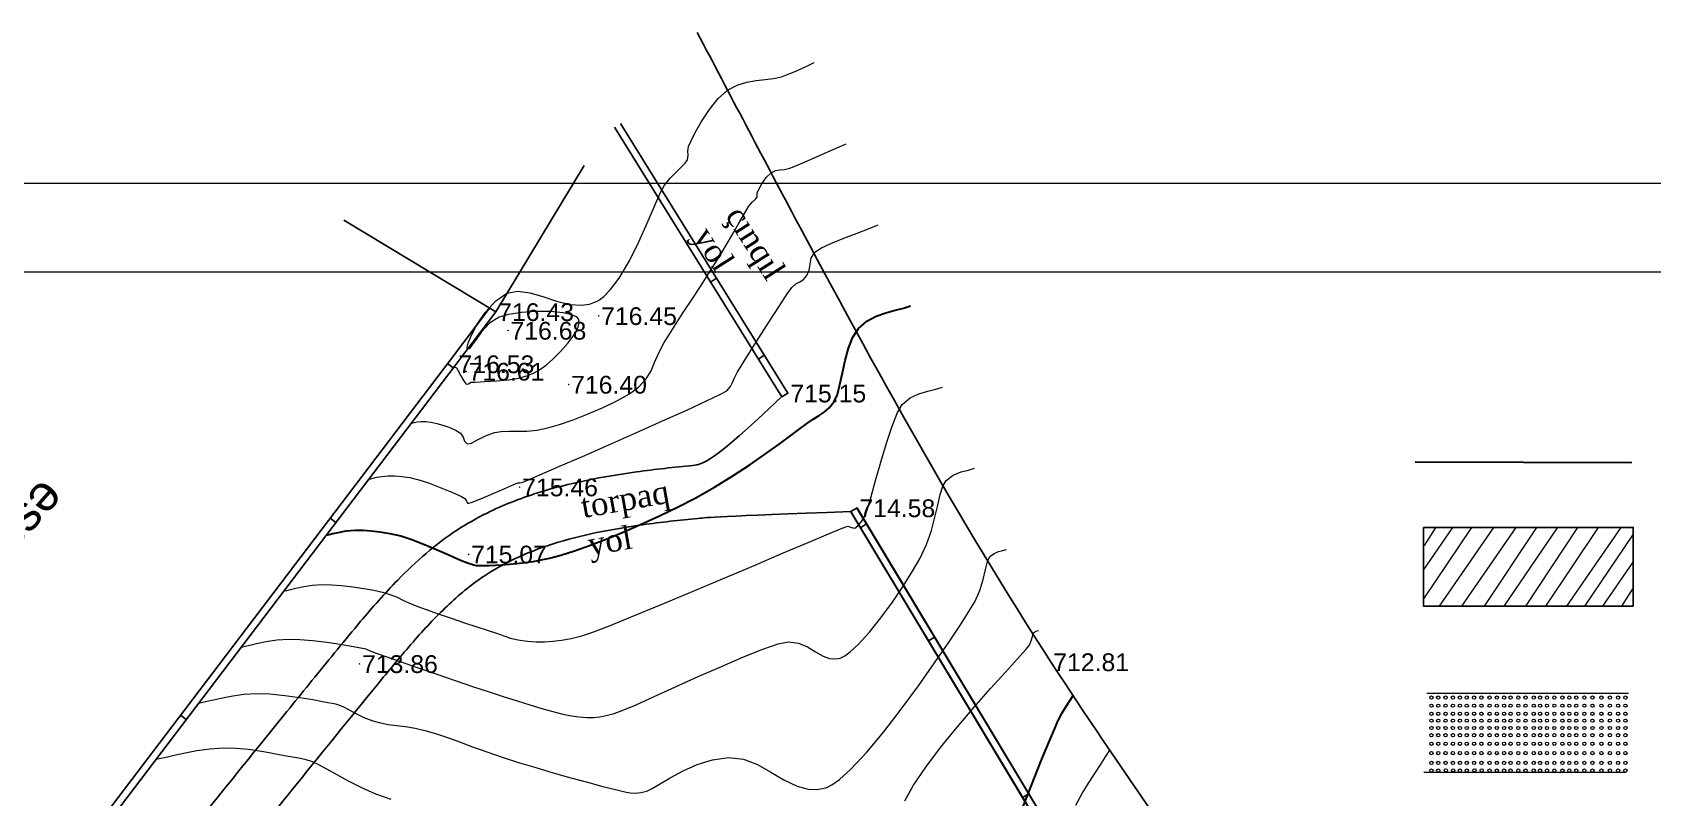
# Model space of a CAD drawing. Header units: feet. Extents: x 3381 to 682977, y 675186 to 4375217.
# Drawn here: x 682108.1 to 682199.4, y 4375104.2 to 4375147.3 of the extents above; entities that cross this region are included whole.
import ezdxf

# ---------------------------------------------------------------- set-up
doc = ezdxf.new("R2010")
doc.units = ezdxf.units.FT
doc.header["$MEASUREMENT"] = 0
doc.header["$PDMODE"] = 34
doc.header["$PDSIZE"] = 0.01
doc.linetypes.add('ACAD_ISO03W100', pattern=[30, 12, -18])
doc.linetypes.add('DUZ', pattern=[0])
doc.layers.get('0').update_dxf_attribs({"linetype": 'CONTINUOUS'})
for name, color, linetype in [('0_Point_Height', 2, 'CONTINUOUS'), ('0_Point_Point', 7, 'CONTINUOUS'), ('Layer8', 7, 'CONTINUOUS'), ('Yazilar', 7, 'CONTINUOUS')]:
    doc.layers.add(name, color=color, linetype=linetype)
for name, color, linetype, lineweight in [('ANA HORIZONTAL', 24, 'CONTINUOUS', 30), ('HORIZANTAL', 24, 'CONTINUOUS', 13), ('kontur', 5, 'CONTINUOUS', 0), ('rabit xt', 7, 'CONTINUOUS', 13)]:
    doc.layers.add(name, color=color, linetype=linetype, lineweight=lineweight)
doc.styles.get("Standard").update_dxf_attribs({"font": 'arial.ttf', "height": 2})
doc.linetypes.add('ограждение2', pattern='A,6.35,-2.54,[132,ltypeshp.shx,S=2.54,R=0,X=-2.54,Y=0],-2.54,25.4', length=36.83)

msp = doc.modelspace()

# ---------------------------------------------------------------- linework, layer by layer
at = {"linetype": 'Continuous'}
for p, q in [((682140.878, 4375141.983, 0.483), (682150.315, 4375126.784, -1.347)), ((682141.218, 4375142.194, 0.483), (682150.655, 4375126.995, -1.347)), ((682139.171, 4375139.836, 0.476), (682134.193, 4375131.58, -0.069)), ((682125.629, 4375136.743, -0.069), (682134.193, 4375131.58, -0.069)), ((682146.627, 4375133.482, -716.5), (682146.293, 4375133.261, -716.5)), ((682133.848, 4375131.787, -0.068), (682131.64, 4375128.884, 0.028)), ((682134.193, 4375131.58, -0.069), (682131.959, 4375128.642, 0.028)), ((682149.322, 4375129.14, -716.5), (682148.989, 4375128.919, -716.5)), ((682131.64, 4375128.883, 0.028), (682095.432, 4375081.183, -7.531)), ((682131.959, 4375128.642, 0.028), (682095.813, 4375081.024, -7.518)), ((682131.483, 4375128.676, -710.111), (682131.798, 4375128.43, -710.111)), ((682150.655, 4375126.995, -1.347), (682150.315, 4375126.784, -1.347)), ((682124.863, 4375119.955, -1426.559), (682125.178, 4375119.708, -1426.559)), ((682154.545, 4375120.528, -19.015), (682154.202, 4375120.322, -19.015)), ((682155.079, 4375119.639, -716.5), (682154.745, 4375119.418, -716.5)), ((682158.912, 4375113.258, -716.5), (682158.579, 4375113.037, -716.5)), ((682116.438, 4375108.857, -1426.559), (682116.754, 4375108.611, -1426.559)), ((682164.216, 4375104.431, -716.5), (682163.882, 4375104.209, -716.5))]:
    msp.add_line(p, q, dxfattribs=at)
at = {"color": 3, "linetype": 'ограждение2', "lineweight": 30}
msp.add_line((682185.992, 4375123.13), (682198.199, 4375123.099), dxfattribs=at)
at = {"color": 7, "linetype": 'DUZ', "lineweight": 18}
for p, q in [((682189.161, 4375119.429), (682186.453, 4375115.413)), ((682186.455, 4375117.018), (682188.121, 4375119.431)), ((682187.159, 4375119.44), (682186.502, 4375118.413)), ((682190.4, 4375119.429), (682187.337, 4375115.002)), ((682191.667, 4375119.429), (682188.595, 4375114.998)), ((682192.825, 4375119.429), (682189.881, 4375115.001)), ((682193.984, 4375119.403), (682190.993, 4375115.001)), ((682195.142, 4375119.437), (682192.197, 4375115.001)), ((682196.301, 4375119.432), (682193.337, 4375114.988)), ((682197.567, 4375119.43), (682194.515, 4375115.001)), ((682198.268, 4375119.053), (682195.536, 4375115.001)), ((682196.565, 4375115.001), (682198.278, 4375117.468)), ((682198.275, 4375116.026), (682197.618, 4375115)), ((682186.648, 4375110.099), (682198.01, 4375110.099)), ((682186.472, 4375105.641), (682197.834, 4375105.641))]:
    msp.add_line(p, q, dxfattribs=at)
at = {"linetype": 'Continuous', "elevation": -19.015}
for points in [[(682219.73, 4375016.546), (682208.385, 4375030.249), (682199.5, 4375044.657), (682187.689, 4375064.686), (682177.669, 4375081.625), (682166.543, 4375099.76), (682154.197, 4375120.309)], [(682217.027, 4375019.829), (682208.39, 4375030.262), (682199.505, 4375044.67), (682187.694, 4375064.699), (682177.674, 4375081.638), (682166.548, 4375099.773), (682154.202, 4375120.322)], [(682220.038, 4375016.801), (682208.711, 4375030.483), (682199.843, 4375044.864), (682188.034, 4375064.89), (682178.012, 4375081.832), (682166.885, 4375099.968), (682154.54, 4375120.515)], [(682217.307, 4375020.119), (682208.716, 4375030.496), (682199.848, 4375044.877), (682188.039, 4375064.903), (682178.017, 4375081.845), (682166.89, 4375099.981), (682154.545, 4375120.528)]]:
    msp.add_lwpolyline(points, dxfattribs=at)
at = {"color": 7, "linetype": 'DUZ', "lineweight": 18}
for centre in [(682186.903, 4375109.846), (682187.292, 4375109.846), (682187.703, 4375109.846), (682188.115, 4375109.846), (682188.509, 4375109.846), (682188.898, 4375109.846), (682189.31, 4375109.846), (682189.721, 4375109.846), (682190.179, 4375109.846), (682190.591, 4375109.846), (682191.002, 4375109.846), (682191.365, 4375109.846), (682191.8, 4375109.846), (682192.212, 4375109.846), (682192.669, 4375109.846), (682193.027, 4375109.846), (682193.416, 4375109.846), (682193.828, 4375109.846), (682194.285, 4375109.846), (682194.674, 4375109.846), (682195.063, 4375109.846), (682195.52, 4375109.846), (682195.978, 4375109.846), (682196.481, 4375109.846), (682196.961, 4375109.846), (682197.419, 4375109.846), (682197.834, 4375109.846), (682186.903, 4375109.389), (682186.903, 4375108.932), (682187.292, 4375109.389), (682187.292, 4375108.932), (682187.703, 4375109.389), (682187.703, 4375108.932), (682188.115, 4375109.389), (682188.115, 4375108.932), (682188.509, 4375109.389), (682188.509, 4375108.932), (682188.898, 4375109.389), (682188.898, 4375108.932), (682189.31, 4375109.389), (682189.31, 4375108.932), (682189.721, 4375109.389), (682189.721, 4375108.932), (682190.179, 4375109.389), (682190.179, 4375108.932), (682190.591, 4375109.389), (682190.591, 4375108.932), (682191.002, 4375109.389), (682191.002, 4375108.932), (682191.365, 4375109.389), (682191.365, 4375108.932), (682191.8, 4375109.389), (682191.8, 4375108.932), (682192.212, 4375109.389), (682192.212, 4375108.932), (682192.669, 4375109.389), (682192.669, 4375108.932), (682193.027, 4375109.389), (682193.027, 4375108.932), (682193.416, 4375109.389), (682193.416, 4375108.932), (682193.828, 4375109.389), (682193.828, 4375108.932), (682194.285, 4375109.389), (682194.285, 4375108.932), (682194.674, 4375109.389), (682194.674, 4375108.932), (682195.063, 4375109.389), (682195.063, 4375108.932), (682195.52, 4375109.389), (682195.52, 4375108.932), (682195.978, 4375109.389), (682195.978, 4375108.932), (682196.481, 4375109.389), (682196.481, 4375108.932), (682196.961, 4375109.389), (682196.961, 4375108.932), (682197.419, 4375109.389), (682197.419, 4375108.932), (682197.834, 4375109.389), (682197.834, 4375108.932), (682186.903, 4375108.543), (682186.903, 4375108.132), (682187.292, 4375108.543), (682187.292, 4375108.132), (682187.703, 4375108.543), (682187.703, 4375108.132), (682188.115, 4375108.543), (682188.115, 4375108.132), (682188.509, 4375108.543), (682188.509, 4375108.132), (682188.898, 4375108.543), (682188.898, 4375108.132), (682189.31, 4375108.543), (682189.31, 4375108.132), (682189.721, 4375108.543), (682189.721, 4375108.132), (682190.179, 4375108.543), (682190.179, 4375108.132), (682190.591, 4375108.543), (682190.591, 4375108.132), (682191.002, 4375108.543), (682191.002, 4375108.132), (682191.365, 4375108.543), (682191.365, 4375108.132), (682191.8, 4375108.543), (682191.8, 4375108.132), (682192.212, 4375108.543), (682192.212, 4375108.132), (682192.669, 4375108.543), (682192.669, 4375108.132), (682193.027, 4375108.543), (682193.027, 4375108.132), (682193.416, 4375108.543), (682193.416, 4375108.132), (682193.828, 4375108.543), (682193.828, 4375108.132), (682194.285, 4375108.543), (682194.285, 4375108.132), (682194.674, 4375108.543), (682194.674, 4375108.132), (682195.063, 4375108.543), (682195.063, 4375108.132), (682195.52, 4375108.543), (682195.52, 4375108.132), (682195.978, 4375108.543), (682195.978, 4375108.132), (682196.481, 4375108.543), (682196.481, 4375108.132), (682196.961, 4375108.543), (682196.961, 4375108.132), (682197.419, 4375108.543), (682197.419, 4375108.132), (682197.834, 4375108.543), (682197.834, 4375108.132), (682186.903, 4375107.721), (682186.903, 4375107.241), (682187.292, 4375107.721), (682187.292, 4375107.241), (682187.703, 4375107.721), (682187.703, 4375107.241), (682188.115, 4375107.721), (682188.115, 4375107.241), (682188.509, 4375107.721), (682188.509, 4375107.241), (682188.898, 4375107.721), (682188.898, 4375107.241), (682189.31, 4375107.721), (682189.31, 4375107.241), (682189.721, 4375107.721), (682189.721, 4375107.241), (682190.179, 4375107.721), (682190.179, 4375107.241), (682190.591, 4375107.721), (682190.591, 4375107.241), (682191.002, 4375107.721), (682191.002, 4375107.241), (682191.365, 4375107.721), (682191.365, 4375107.241), (682191.8, 4375107.721), (682191.8, 4375107.241), (682192.212, 4375107.721), (682192.212, 4375107.241), (682192.669, 4375107.721), (682192.669, 4375107.241), (682193.027, 4375107.721), (682193.027, 4375107.241), (682193.416, 4375107.721), (682193.416, 4375107.241), (682193.828, 4375107.721), (682193.828, 4375107.241), (682194.285, 4375107.721), (682194.285, 4375107.241), (682194.674, 4375107.721), (682194.674, 4375107.241), (682195.063, 4375107.721), (682195.063, 4375107.241), (682195.52, 4375107.721), (682195.52, 4375107.241), (682195.978, 4375107.721), (682195.978, 4375107.241), (682196.481, 4375107.721), (682196.481, 4375107.241), (682196.961, 4375107.721), (682196.961, 4375107.241), (682197.419, 4375107.721), (682197.419, 4375107.241), (682197.834, 4375107.721), (682197.834, 4375107.241), (682186.903, 4375106.715), (682186.903, 4375106.167), (682187.292, 4375106.715), (682187.292, 4375106.167), (682187.703, 4375106.715), (682187.703, 4375106.167), (682188.115, 4375106.715), (682188.115, 4375106.167), (682188.509, 4375106.715), (682188.509, 4375106.167), (682188.898, 4375106.715), (682188.898, 4375106.167), (682189.31, 4375106.715), (682189.31, 4375106.167), (682189.721, 4375106.715), (682189.721, 4375106.167), (682190.179, 4375106.715), (682190.179, 4375106.167), (682190.591, 4375106.715), (682190.591, 4375106.167), (682191.002, 4375106.715), (682191.002, 4375106.167), (682191.365, 4375106.715), (682191.365, 4375106.167), (682191.8, 4375106.715), (682191.8, 4375106.167), (682192.212, 4375106.715), (682192.212, 4375106.167), (682192.669, 4375106.715), (682192.669, 4375106.167), (682193.027, 4375106.715), (682193.027, 4375106.167), (682193.416, 4375106.715), (682193.416, 4375106.167), (682193.828, 4375106.715), (682193.828, 4375106.167), (682194.285, 4375106.715), (682194.285, 4375106.167), (682194.674, 4375106.715), (682194.674, 4375106.167), (682195.063, 4375106.715), (682195.063, 4375106.167), (682195.52, 4375106.715), (682195.52, 4375106.167), (682195.978, 4375106.715), (682195.978, 4375106.167), (682196.481, 4375106.715), (682196.481, 4375106.167), (682196.961, 4375106.715), (682196.961, 4375106.167), (682197.419, 4375106.715), (682197.419, 4375106.167), (682197.834, 4375106.715), (682197.834, 4375106.167), (682186.903, 4375105.732), (682187.292, 4375105.732), (682187.72, 4375105.746), (682188.13, 4375105.743), (682188.509, 4375105.732), (682188.898, 4375105.732), (682189.327, 4375105.746), (682189.737, 4375105.743), (682190.179, 4375105.732), (682190.591, 4375105.732), (682191.002, 4375105.732), (682191.365, 4375105.732), (682191.8, 4375105.732), (682192.212, 4375105.732), (682192.669, 4375105.732), (682193.027, 4375105.732), (682193.416, 4375105.732), (682193.828, 4375105.732), (682194.285, 4375105.732), (682194.674, 4375105.732), (682195.063, 4375105.732), (682195.52, 4375105.732), (682195.978, 4375105.732), (682196.481, 4375105.732), (682196.961, 4375105.732), (682197.419, 4375105.732), (682197.834, 4375105.732)]:
    msp.add_circle(centre, 0.0915, dxfattribs=at)
at = {"linetype": 'Continuous'}
for points, knots in [([(682145.543, 4375147.328, -716.5), (682147.364, 4375143.857, -716.5), (682153.67, 4375131.839, -716.5), (682163.567, 4375113.858, -716.5), (682177.562, 4375094.593, -716.5), (682188.333, 4375074.395, -716.5), (682199.296, 4375056.51, -716.5), (682208.424, 4375039.107, -716.5), (682221.839, 4375020.585, -716.5), (682238.438, 4375006.296, -716.5), (682249.973, 4374991.46, -716.5), (682257.903, 4374980.977, -716.5), (682269.221, 4374969.058, -716.5), (682277.471, 4374958.366, -716.5), (682281.914, 4374952.607, -716.5)], [0, 0, 0, 0, 11.75951, 40.72321, 61.46233, 83.054979, 109.290717, 124.392744, 141.962718, 177.533008, 189.558821, 198.276488, 216.955448, 238.768866, 238.768866, 238.768866, 238.768866]), ([(682150.3, 4375126.798, -716.5), (682146.36, 4375123.034, -716.5), (682145.832, 4375122.983, -716.5), (682144.243, 4375122.824, -716.5), (682143.18, 4375122.708, -716.5), (682140.228, 4375122.301, -716.5), (682138.351, 4375121.947, -716.5), (682135.573, 4375121.068, -716.5), (682134.622, 4375120.698, -716.5), (682133.131, 4375119.96, -716.5), (682132.571, 4375119.644, -716.5), (682131.411, 4375118.889, -716.5), (682130.823, 4375118.441, -716.5), (682129.707, 4375117.492, -716.5), (682129.178, 4375116.988, -716.5), (682127.936, 4375115.717, -716.5), (682127.246, 4375114.931, -716.5), (682126.135, 4375113.612, -716.5), (682125.701, 4375113.082, -716.5), (682124.844, 4375112.036, -716.5), (682124.42, 4375111.515, -716.5), (682123.153, 4375109.96, -716.5), (682122.321, 4375108.932, -716.5), (682119.841, 4375105.865, -716.5), (682118.214, 4375103.842, -716.5), (682115.305, 4375100.246, -716.5), (682114.029, 4375098.676, -716.5), (682111.993, 4375096.197, -716.5), (682111.251, 4375095.299, -716.5), (682109.819, 4375093.578, -716.5), (682109.13, 4375092.756, -716.5), (682107.901, 4375091.301, -716.5), (682107.367, 4375090.672, -716.5), (682105.998, 4375089.071, -716.5), (682105.125, 4375088.066, -716.5), (682103.693, 4375086.125, -716.5), (682103.106, 4375085.214, -716.5), (682102.341, 4375083.561, -716.5), (682102.092, 4375082.858, -716.5), (682101.858, 4375081.735, -716.5), (682101.804, 4375081.342, -716.5), (682101.756, 4375080.548, -716.5), (682101.761, 4375080.152, -716.5), (682101.881, 4375078.553, -716.5), (682102.196, 4375077.379, -716.5), (682102.908, 4375075.536, -716.5), (682103.245, 4375074.828, -716.5), (682103.971, 4375073.492, -716.5), (682104.362, 4375072.86, -716.5), (682105.649, 4375070.938, -716.5), (682106.597, 4375069.744, -716.5), (682108.061, 4375067.81, -716.5), (682108.612, 4375067.06, -716.5), (682109.613, 4375065.529, -716.5), (682110.06, 4375064.752, -716.5), (682110.73, 4375063.281, -716.5), (682110.972, 4375062.594, -716.5), (682111.317, 4375061.159, -716.5), (682111.422, 4375060.417, -716.5), (682111.5, 4375058.82, -716.5), (682111.453, 4375057.966, -716.5), (682111.189, 4375056.286, -716.5), (682110.973, 4375055.455, -716.5), (682110.177, 4375053.221, -716.5), (682109.446, 4375051.869, -716.5), (682107.973, 4375049.721, -716.5), (682107.319, 4375048.893, -716.5), (682105.928, 4375047.285, -716.5), (682105.189, 4375046.502, -716.5), (682103.688, 4375044.951, -716.5), (682102.926, 4375044.182, -716.5), (682101.604, 4375042.797, -716.5), (682101.039, 4375042.189, -716.5), (682099.944, 4375040.936, -716.5), (682099.416, 4375040.297, -716.5), (682097.876, 4375038.35, -716.5), (682096.911, 4375037.014, -716.5), (682095.212, 4375034.55, -716.5), (682094.464, 4375033.428, -716.5), (682092.995, 4375031.159, -716.5), (682092.276, 4375030.013, -716.5), (682090.175, 4375026.539, -716.5), (682088.849, 4375024.175, -716.5), (682086.453, 4375019.486, -716.5), (682085.374, 4375017.166, -716.5), (682083.71, 4375013.141, -716.5), (682083.074, 4375011.457, -716.5), (682081.915, 4375008.051, -716.5), (682081.393, 4375006.334, -716.5), (682080.38, 4375002.706, -716.5), (682079.897, 4375000.793, -716.5), (682079.114, 4374997.501, -716.5), (682078.799, 4374996.124, -716.5), (682078.185, 4374993.359, -716.5), (682077.89, 4374991.971, -716.5), (682077.466, 4374989.799, -716.5), (682077.32, 4374989.024, -716.5), (682077.082, 4374987.623, -716.5), (682076.986, 4374987.005, -716.5), (682076.746, 4374985.04, -716.5), (682076.67, 4374983.697, -716.5), (682076.673, 4374980.68, -716.5), (682076.794, 4374979.008, -716.5), (682077.234, 4374975.716, -716.5), (682077.551, 4374974.097, -716.5), (682078.191, 4374971.382, -716.5), (682078.484, 4374970.273, -716.5), (682079.049, 4374968.275, -716.5), (682079.315, 4374967.382, -716.5), (682079.808, 4374965.769, -716.5), (682080.034, 4374965.038, -716.5), (682080.53, 4374963.565, -716.5), (682080.799, 4374962.824, -716.5), (682081.255, 4374961.733, -716.5), (682081.411, 4374961.38, -716.5), (682081.914, 4374960.327, -716.5), (682082.275, 4374959.665, -716.5), (682082.956, 4374958.396, -716.5), (682083.276, 4374957.786, -716.5), (682083.675, 4374956.885, -716.5), (682083.796, 4374956.58, -716.5), (682083.983, 4374956.027, -716.5), (682084.053, 4374955.779, -716.5), (682084.176, 4374955.255, -716.5), (682084.228, 4374954.982, -716.5), (682084.362, 4374954.146, -716.5), (682084.425, 4374953.555, -716.5), (682082.24, 4374949.142, -716.5)], [0, 0, 0, 0, 1.504182, 1.504182, 4.512547, 4.512547, 9.897023, 9.897023, 12.795834, 12.795834, 14.604059, 14.604059, 16.662244, 16.662244, 18.72043, 18.72043, 21.69221, 21.69221, 23.690537, 23.690537, 25.688865, 25.688865, 29.68552, 29.68552, 37.678831, 37.678831, 43.858623, 43.858623, 47.338723, 47.338723, 50.479181, 50.479181, 52.843093, 52.843093, 56.452422, 56.452422, 59.343353, 59.343353, 61.301717, 61.301717, 62.310714, 62.310714, 63.319712, 63.319712, 66.426739, 66.426739, 68.50177, 68.50177, 70.576802, 70.576802, 75.092259, 75.092259, 77.984383, 77.984383, 80.876507, 80.876507, 83.368148, 83.368148, 85.859789, 85.859789, 88.693846, 88.693846, 91.527902, 91.527902, 96.504404, 96.504404, 99.813748, 99.813748, 103.123092, 103.123092, 106.359907, 106.359907, 108.778682, 108.778682, 111.197456, 111.197456, 116.035005, 116.035005, 120.025858, 120.025858, 124.016711, 124.016711, 131.998417, 131.998417, 139.538843, 139.538843, 144.840516, 144.840516, 150.142189, 150.142189, 155.992549, 155.992549, 160.212599, 160.212599, 164.43265, 164.43265, 166.77754, 166.77754, 168.584028, 168.584028, 172.423705, 172.423705, 177.221179, 177.221179, 182.018653, 182.018653, 185.384546, 185.384546, 188.140377, 188.140377, 190.397291, 190.397291, 192.654204, 192.654204, 193.73589, 193.73589, 195.899262, 195.899262, 198.062634, 198.062634, 199.190084, 199.190084, 200.13488, 200.13488, 201.079676, 201.079676, 202.923933, 202.923933, 202.923933, 202.923933]), ([(682154.203, 4375120.328, -716.5), (682146.641, 4375120.047, -716.5), (682146.112, 4375119.997, -716.5), (682144.534, 4375119.838, -716.5), (682143.497, 4375119.724, -716.5), (682140.696, 4375119.335, -716.5), (682138.988, 4375119.005, -716.5), (682136.571, 4375118.236, -716.5), (682135.763, 4375117.918, -716.5), (682134.514, 4375117.295, -716.5), (682134.045, 4375117.028, -716.5), (682132.896, 4375116.269, -716.5), (682132.226, 4375115.723, -716.5), (682130.915, 4375114.499, -716.5), (682130.278, 4375113.823, -716.5), (682129.014, 4375112.388, -716.5), (682128.388, 4375111.628, -716.5), (682126.241, 4375109.007, -716.5), (682124.762, 4375107.182, -716.5), (682121.835, 4375103.557, -716.5), (682120.385, 4375101.756, -716.5), (682115.998, 4375096.334, -716.5), (682113.022, 4375092.692, -716.5), (682109.303, 4375088.319, -716.5), (682108.818, 4375087.756, -716.5), (682107.877, 4375086.647, -716.5), (682107.421, 4375086.097, -716.5), (682106.433, 4375084.808, -716.5), (682105.936, 4375084.072, -716.5), (682105.249, 4375082.753, -716.5), (682105.022, 4375082.167, -716.5), (682104.834, 4375081.327, -716.5), (682104.795, 4375081.067, -716.5), (682104.759, 4375080.538, -716.5), (682104.761, 4375080.263, -716.5), (682104.845, 4375079.153, -716.5), (682105.075, 4375078.25, -716.5), (682105.627, 4375076.824, -716.5), (682105.872, 4375076.296, -716.5), (682106.409, 4375075.276, -716.5), (682106.703, 4375074.781, -716.5), (682107.787, 4375073.1, -716.5), (682108.679, 4375071.954, -716.5), (682110.197, 4375069.963, -716.5), (682110.81, 4375069.147, -716.5), (682111.98, 4375067.411, -716.5), (682112.535, 4375066.494, -716.5), (682113.282, 4375064.94, -716.5), (682113.528, 4375064.344, -716.5), (682113.938, 4375063.109, -716.5), (682114.1, 4375062.479, -716.5), (682114.457, 4375060.564, -716.5), (682114.526, 4375059.259, -716.5), (682114.355, 4375056.858, -716.5), (682114.154, 4375055.763, -716.5), (682113.553, 4375053.653, -716.5), (682113.151, 4375052.633, -716.5), (682112.197, 4375050.694, -716.5), (682111.646, 4375049.774, -716.5), (682110.265, 4375047.758, -716.5), (682109.402, 4375046.693, -716.5), (682107.617, 4375044.687, -716.5), (682106.696, 4375043.742, -716.5), (682105.03, 4375042.036, -716.5), (682104.281, 4375041.269, -716.5), (682103.104, 4375039.994, -716.5), (682102.659, 4375039.491, -716.5), (682101.787, 4375038.456, -716.5), (682101.361, 4375037.926, -716.5), (682100.107, 4375036.31, -716.5), (682099.302, 4375035.194, -716.5), (682097.775, 4375032.985, -716.5), (682097.049, 4375031.897, -716.5), (682095.627, 4375029.708, -716.5), (682094.933, 4375028.604, -716.5), (682092.903, 4375025.261, -716.5), (682091.623, 4375022.992, -716.5), (682089.246, 4375018.377, -716.5), (682088.15, 4375016.029, -716.5), (682086.496, 4375012.026, -716.5), (682085.879, 4375010.392, -716.5), (682084.756, 4375007.085, -716.5), (682084.248, 4375005.407, -716.5), (682083.25, 4375001.825, -716.5), (682082.771, 4374999.916, -716.5), (682081.999, 4374996.662, -716.5), (682081.693, 4374995.322, -716.5), (682081.102, 4374992.649, -716.5), (682080.818, 4374991.315, -716.5), (682080.403, 4374989.188, -716.5), (682080.254, 4374988.394, -716.5), (682080.021, 4374987.006, -716.5), (682079.932, 4374986.408, -716.5), (682079.795, 4374985.214, -716.5), (682079.745, 4374984.614, -716.5), (682079.651, 4374982.806, -716.5), (682079.66, 4374981.591, -716.5), (682079.849, 4374978.457, -716.5), (682080.129, 4374976.548, -716.5), (682080.919, 4374972.741, -716.5), (682081.426, 4374970.842, -716.5), (682082.172, 4374968.302, -716.5), (682082.366, 4374967.661, -716.5), (682082.759, 4374966.383, -716.5), (682082.957, 4374965.754, -716.5), (682083.352, 4374964.591, -716.5), (682083.546, 4374964.055, -716.5), (682083.898, 4374963.181, -716.5), (682084.046, 4374962.836, -716.5), (682084.328, 4374962.229, -716.5), (682084.459, 4374961.963, -716.5), (682084.739, 4374961.42, -716.5), (682084.886, 4374961.144, -716.5), (682085.337, 4374960.303, -716.5), (682085.652, 4374959.724, -716.5), (682086.177, 4374958.652, -716.5), (682086.394, 4374958.173, -716.5), (682086.714, 4374957.329, -716.5), (682086.831, 4374956.976, -716.5), (682087.028, 4374956.258, -716.5), (682087.107, 4374955.9, -716.5), (682087.301, 4374954.842, -716.5), (682087.378, 4374954.153, -716.5), (682087.456, 4374953.412, -716.5), (682087.464, 4374953.331, -716.5), (682089.199, 4374949.018, -716.5)], [0, 0, 0, 0, 1.519576, 1.519576, 4.558728, 4.558728, 9.930594, 9.930594, 12.837598, 12.837598, 14.698947, 14.698947, 17.596272, 17.596272, 20.493598, 20.493598, 23.430765, 23.430765, 30.540606, 30.540606, 37.650448, 37.650448, 51.870131, 51.870131, 53.943342, 53.943342, 56.016553, 56.016553, 58.839775, 58.839775, 61.186701, 61.186701, 62.257023, 62.257023, 63.327345, 63.327345, 66.426341, 66.426341, 68.26825, 68.26825, 70.110159, 70.110159, 74.62153, 74.62153, 77.595, 77.595, 80.568471, 80.568471, 82.304355, 82.304355, 84.04024, 84.04024, 87.512009, 87.512009, 90.504027, 90.504027, 93.496045, 93.496045, 96.488063, 96.488063, 100.372173, 100.372173, 104.256283, 104.256283, 107.517701, 107.517701, 109.618427, 109.618427, 111.719153, 111.719153, 115.920605, 115.920605, 119.858792, 119.858792, 123.796978, 123.796978, 131.673352, 131.673352, 139.553481, 139.553481, 144.894421, 144.894421, 150.235361, 150.235361, 156.190392, 156.190392, 160.321983, 160.321983, 164.453574, 164.453574, 166.899961, 166.899961, 168.797126, 168.797126, 170.694291, 170.694291, 174.488621, 174.488621, 180.488906, 180.488906, 186.48919, 186.48919, 188.508696, 188.508696, 190.528201, 190.528201, 192.322947, 192.322947, 193.52533, 193.52533, 194.478712, 194.478712, 195.432094, 195.432094, 197.338858, 197.338858, 198.784376, 198.784376, 199.759029, 199.759029, 200.733681, 200.733681, 202.682985, 202.682985, 202.923933, 202.923933, 202.923933, 202.923933])]:
    msp.add_open_spline(points, degree=3, knots=knots, dxfattribs=at)
at = {"layer": '0_Point_Point'}
for p in [(682134.193, 4375131.58, -0.069), (682139.992, 4375131.355, -0.052), (682134.886, 4375130.53, 0.18), (682131.959, 4375128.642, 0.028), (682132.525, 4375128.222, 0.108), (682138.301, 4375127.489, -0.104), (682150.655, 4375126.995, -1.347), (682135.542, 4375121.703, -1.042), (682154.545, 4375120.528, -1.922), (682132.666, 4375117.92, -1.427), (682126.523, 4375111.746, -2.636), (682165.463, 4375111.851, -3.694)]:
    msp.add_point(p, dxfattribs=at)
at = {"layer": 'ANA HORIZONTAL', "color": 16, "lineweight": 30}
for points, elevation in [([(682124.64, 4375118.999), (682124.695, 4375119.009), (682124.815, 4375119.035), (682125.015, 4375119.083), (682125.32, 4375119.154), (682125.763, 4375119.233), (682126.274, 4375119.274), (682126.715, 4375119.274), (682127.175, 4375119.25), (682127.671, 4375119.193), (682128.221, 4375119.096), (682128.841, 4375118.95), (682129.464, 4375118.752), (682130.177, 4375118.477), (682130.898, 4375118.172), (682131.546, 4375117.883), (682132.039, 4375117.659), (682132.295, 4375117.547), (682132.498, 4375117.473), (682132.666, 4375117.417), (682132.798, 4375117.375), (682132.942, 4375117.326), (682133.088, 4375117.296), (682133.312, 4375117.291), (682133.817, 4375117.297), (682134.533, 4375117.327), (682135.386, 4375117.394), (682136.305, 4375117.512), (682137.216, 4375117.695), (682137.867, 4375117.876), (682138.627, 4375118.121), (682139.48, 4375118.423), (682140.404, 4375118.777), (682141.38, 4375119.175), (682142.391, 4375119.612), (682143.416, 4375120.081), (682144.436, 4375120.576), (682145.432, 4375121.091), (682146.514, 4375121.699), (682147.547, 4375122.332), (682148.512, 4375122.965), (682149.392, 4375123.573), (682150.168, 4375124.133), (682150.822, 4375124.619), (682151.336, 4375125.008), (682151.69, 4375125.274), (682152.081, 4375125.538), (682152.409, 4375125.739), (682152.699, 4375125.933), (682152.972, 4375126.176), (682153.253, 4375126.524), (682153.437, 4375126.922), (682153.586, 4375127.481), (682153.724, 4375128.141), (682153.873, 4375128.845), (682154.058, 4375129.536), (682154.301, 4375130.156), (682154.626, 4375130.648), (682155.101, 4375131.052), (682155.628, 4375131.336), (682156.172, 4375131.531), (682156.697, 4375131.671), (682157.168, 4375131.787), (682157.549, 4375131.912)], -1.5), ([(682163.831, 4375103.528), (682164.386, 4375104.947), (682164.904, 4375106.237), (682165.348, 4375107.316), (682165.681, 4375108.103), (682165.863, 4375108.518), (682166.105, 4375108.983), (682166.34, 4375109.374), (682166.552, 4375109.699), (682166.722, 4375109.966)], -4)]:
    msp.add_lwpolyline(points, dxfattribs=dict(at, elevation=elevation))
at = {"layer": 'HORIZANTAL', "color": 16, "linetype": 'Continuous', "lineweight": 20}
msp.add_lwpolyline([(682131.825, 4375128.465), (682131.828, 4375128.465), (682131.844, 4375128.468), (682131.855, 4375128.47), (682131.908, 4375128.457), (682131.972, 4375128.435), (682132.055, 4375128.288), (682132.228, 4375127.972), (682132.414, 4375127.654), (682132.535, 4375127.497), (682132.661, 4375127.532), (682132.808, 4375127.609), (682133.057, 4375127.625), (682133.58, 4375127.647), (682134.244, 4375127.685), (682134.918, 4375127.748), (682135.467, 4375127.848), (682135.946, 4375127.983), (682136.32, 4375128.119), (682136.664, 4375128.308), (682137.05, 4375128.602), (682137.404, 4375128.919), (682137.839, 4375129.35), (682138.279, 4375129.842), (682138.645, 4375130.343), (682138.833, 4375130.717), (682138.887, 4375130.964), (682138.872, 4375131.106), (682138.847, 4375131.17), (682138.814, 4375131.22), (682138.708, 4375131.31), (682138.461, 4375131.421), (682137.997, 4375131.525), (682137.264, 4375131.591), (682136.447, 4375131.594), (682135.635, 4375131.539), (682134.917, 4375131.435), (682134.385, 4375131.289), (682133.849, 4375130.94), (682133.395, 4375130.447), (682133.03, 4375129.949), (682132.809, 4375129.639), (682132.687, 4375129.506), (682132.627, 4375129.48), (682132.604, 4375129.49), (682132.59, 4375129.512), (682132.587, 4375129.596), (682132.639, 4375129.812), (682132.803, 4375130.229), (682133.145, 4375130.878), (682133.612, 4375131.568), (682134.18, 4375132.186), (682134.823, 4375132.625), (682135.438, 4375132.751), (682136.122, 4375132.657), (682136.854, 4375132.437), (682137.618, 4375132.186), (682138.394, 4375131.999), (682139.012, 4375131.957), (682139.467, 4375132.021), (682139.765, 4375132.121), (682139.911, 4375132.19), (682140.038, 4375132.264), (682140.291, 4375132.454), (682140.664, 4375132.834), (682141.149, 4375133.485), (682141.723, 4375134.461), (682142.253, 4375135.526), (682142.727, 4375136.581), (682143.134, 4375137.53), (682143.462, 4375138.275), (682143.699, 4375138.717), (682144.016, 4375139.105), (682144.339, 4375139.44), (682144.633, 4375139.725), (682144.864, 4375139.963), (682144.998, 4375140.155), (682145.042, 4375140.407), (682145.016, 4375140.633), (682145.049, 4375140.893), (682145.175, 4375141.18), (682145.431, 4375141.684), (682145.792, 4375142.314), (682146.233, 4375142.98), (682146.73, 4375143.594), (682147.257, 4375144.064), (682147.794, 4375144.357), (682148.329, 4375144.526), (682148.855, 4375144.614), (682149.362, 4375144.665), (682149.842, 4375144.721), (682150.286, 4375144.826), (682150.764, 4375145.003), (682151.185, 4375145.181), (682151.553, 4375145.351), (682151.869, 4375145.503), (682152.139, 4375145.627)], dxfattribs=at)
for points, elevation in [([(682129.43, 4375125.31), (682129.456, 4375125.315), (682129.512, 4375125.327), (682129.61, 4375125.351), (682129.764, 4375125.382), (682129.995, 4375125.405), (682130.252, 4375125.4), (682130.538, 4375125.367), (682130.881, 4375125.293), (682131.218, 4375125.194), (682131.606, 4375125.057), (682131.965, 4375124.904), (682132.215, 4375124.751), (682132.361, 4375124.523), (682132.436, 4375124.289), (682132.581, 4375124.141), (682132.817, 4375124.184), (682133.169, 4375124.365), (682133.612, 4375124.592), (682134.12, 4375124.775), (682134.501, 4375124.832), (682134.932, 4375124.848), (682135.413, 4375124.85), (682135.942, 4375124.865), (682136.516, 4375124.922), (682137.136, 4375125.046), (682137.775, 4375125.235), (682138.549, 4375125.502), (682139.396, 4375125.827), (682140.252, 4375126.192), (682141.053, 4375126.577), (682141.735, 4375126.964), (682142.237, 4375127.331), (682142.671, 4375127.803), (682142.945, 4375128.255), (682143.145, 4375128.722), (682143.361, 4375129.241), (682143.681, 4375129.846), (682143.98, 4375130.327), (682144.36, 4375130.921), (682144.795, 4375131.592), (682145.258, 4375132.303), (682145.724, 4375133.018), (682146.167, 4375133.701), (682146.561, 4375134.316), (682146.88, 4375134.826), (682147.237, 4375135.424), (682147.573, 4375136.005), (682147.875, 4375136.54), (682148.131, 4375136.995), (682148.329, 4375137.34), (682148.457, 4375137.543), (682148.645, 4375137.763), (682148.817, 4375137.934), (682148.911, 4375138.046), (682148.921, 4375138.173), (682148.929, 4375138.304), (682149.009, 4375138.475), (682149.185, 4375138.792), (682149.427, 4375139.142), (682149.701, 4375139.413), (682149.96, 4375139.542), (682150.199, 4375139.585), (682150.454, 4375139.609), (682150.761, 4375139.679), (682151.106, 4375139.814), (682151.632, 4375140.037), (682152.258, 4375140.311), (682152.905, 4375140.598), (682153.493, 4375140.858), (682153.942, 4375141.056)], -0.5), ([(682127.035, 4375122.155), (682127.072, 4375122.161), (682127.153, 4375122.179), (682127.287, 4375122.211), (682127.492, 4375122.259), (682127.79, 4375122.312), (682128.134, 4375122.339), (682128.507, 4375122.337), (682128.903, 4375122.307), (682129.347, 4375122.239), (682129.861, 4375122.122), (682130.406, 4375121.946), (682131.066, 4375121.692), (682131.713, 4375121.42), (682132.22, 4375121.191), (682132.458, 4375121.066), (682132.542, 4375120.905), (682132.627, 4375120.785), (682132.865, 4375120.858), (682133.384, 4375121.066), (682134.041, 4375121.344), (682134.696, 4375121.626), (682135.206, 4375121.847), (682135.432, 4375121.941), (682135.549, 4375121.951), (682135.665, 4375121.962), (682135.942, 4375122.079), (682136.667, 4375122.392), (682137.742, 4375122.859), (682139.071, 4375123.439), (682140.554, 4375124.089), (682142.093, 4375124.768), (682143.591, 4375125.434), (682144.949, 4375126.046), (682146.07, 4375126.56), (682146.855, 4375126.937), (682147.206, 4375127.132), (682147.417, 4375127.372), (682147.539, 4375127.605), (682147.642, 4375127.859), (682147.798, 4375128.163), (682148.037, 4375128.551), (682148.471, 4375129.246), (682149.022, 4375130.124), (682149.614, 4375131.057), (682150.17, 4375131.923), (682150.615, 4375132.595), (682150.872, 4375132.948), (682151.102, 4375133.15), (682151.318, 4375133.278), (682151.523, 4375133.411), (682151.723, 4375133.628), (682151.85, 4375133.935), (682151.898, 4375134.269), (682151.968, 4375134.608), (682152.157, 4375134.931), (682152.498, 4375135.165), (682153.077, 4375135.44), (682153.794, 4375135.732), (682154.545, 4375136.019), (682155.229, 4375136.278), (682155.746, 4375136.484)], -1), ([(682122.244, 4375115.844), (682122.303, 4375115.855), (682122.428, 4375115.88), (682122.633, 4375115.928), (682122.938, 4375116.002), (682123.372, 4375116.095), (682123.864, 4375116.171), (682124.414, 4375116.209), (682124.94, 4375116.2), (682125.529, 4375116.158), (682126.146, 4375116.089), (682126.757, 4375115.998), (682127.327, 4375115.893), (682127.821, 4375115.779), (682128.28, 4375115.639), (682128.635, 4375115.496), (682128.955, 4375115.343), (682129.305, 4375115.177), (682129.754, 4375114.993), (682130.279, 4375114.802), (682130.943, 4375114.567), (682131.681, 4375114.311), (682132.431, 4375114.057), (682133.127, 4375113.826), (682133.706, 4375113.642), (682134.228, 4375113.468), (682134.642, 4375113.317), (682135.023, 4375113.191), (682135.444, 4375113.092), (682135.978, 4375113.024), (682136.469, 4375112.993), (682136.936, 4375112.989), (682137.402, 4375113.016), (682137.893, 4375113.078), (682138.432, 4375113.178), (682139.043, 4375113.32), (682139.611, 4375113.51), (682140.597, 4375113.892), (682141.913, 4375114.424), (682143.471, 4375115.069), (682145.183, 4375115.785), (682146.959, 4375116.535), (682148.712, 4375117.278), (682150.352, 4375117.975), (682151.792, 4375118.586), (682152.942, 4375119.072), (682153.714, 4375119.393), (682154.02, 4375119.51), (682154.229, 4375119.435), (682154.417, 4375119.387), (682154.594, 4375119.52), (682154.81, 4375119.793), (682155.025, 4375120.146), (682155.145, 4375120.49), (682155.34, 4375121.171), (682155.592, 4375122.084), (682155.884, 4375123.119), (682156.198, 4375124.172), (682156.517, 4375125.135), (682156.822, 4375125.901), (682157.096, 4375126.364), (682157.541, 4375126.727), (682158.037, 4375126.962), (682158.536, 4375127.114), (682158.99, 4375127.226), (682159.353, 4375127.34)], -2), ([(682119.849, 4375112.689), (682119.923, 4375112.702), (682120.079, 4375112.734), (682120.334, 4375112.794), (682120.714, 4375112.885), (682121.255, 4375113.002), (682121.868, 4375113.096), (682122.554, 4375113.143), (682123.159, 4375113.124), (682123.889, 4375113.057), (682124.671, 4375112.959), (682125.429, 4375112.847), (682126.086, 4375112.74), (682126.568, 4375112.655), (682126.8, 4375112.608), (682126.951, 4375112.558), (682127.066, 4375112.503), (682127.214, 4375112.44), (682127.455, 4375112.354), (682128.007, 4375112.159), (682128.799, 4375111.881), (682129.761, 4375111.545), (682130.82, 4375111.178), (682131.906, 4375110.805), (682132.948, 4375110.452), (682133.874, 4375110.145), (682134.614, 4375109.91), (682135.393, 4375109.669), (682136.122, 4375109.442), (682136.798, 4375109.236), (682137.415, 4375109.058), (682137.968, 4375108.913), (682138.454, 4375108.809), (682138.867, 4375108.751), (682139.33, 4375108.722), (682139.704, 4375108.726), (682140.047, 4375108.763), (682140.417, 4375108.836), (682140.871, 4375108.945), (682141.319, 4375109.109), (682142.095, 4375109.442), (682143.121, 4375109.902), (682144.317, 4375110.445), (682145.605, 4375111.026), (682146.906, 4375111.603), (682148.141, 4375112.132), (682149.23, 4375112.568), (682150.096, 4375112.869), (682150.658, 4375112.99), (682151.246, 4375112.92), (682151.75, 4375112.705), (682152.203, 4375112.43), (682152.639, 4375112.178), (682152.998, 4375112.048), (682153.285, 4375112.021), (682153.488, 4375112.046), (682153.595, 4375112.074), (682153.678, 4375112.104), (682153.86, 4375112.199), (682154.164, 4375112.421), (682154.619, 4375112.842), (682155.242, 4375113.53), (682155.893, 4375114.344), (682156.539, 4375115.226), (682157.145, 4375116.117), (682157.679, 4375116.96), (682158.106, 4375117.697), (682158.466, 4375118.471), (682158.735, 4375119.251), (682158.936, 4375120.004), (682159.096, 4375120.696), (682159.237, 4375121.295), (682159.386, 4375121.767), (682159.565, 4375122.08), (682159.965, 4375122.385), (682160.406, 4375122.561), (682160.825, 4375122.669), (682161.156, 4375122.768)], -2.5), ([(682117.454, 4375109.534), (682117.528, 4375109.547), (682117.681, 4375109.578), (682117.929, 4375109.634), (682118.293, 4375109.722), (682118.803, 4375109.84), (682119.373, 4375109.951), (682120.003, 4375110.036), (682120.694, 4375110.078), (682121.474, 4375110.054), (682122.319, 4375109.97), (682123.148, 4375109.853), (682123.881, 4375109.729), (682124.439, 4375109.625), (682124.741, 4375109.568), (682124.98, 4375109.53), (682125.169, 4375109.493), (682125.399, 4375109.424), (682125.618, 4375109.321), (682125.928, 4375109.149), (682126.314, 4375108.939), (682126.764, 4375108.722), (682127.263, 4375108.53), (682127.695, 4375108.415), (682128.136, 4375108.337), (682128.601, 4375108.274), (682129.103, 4375108.207), (682129.656, 4375108.113), (682130.275, 4375107.971), (682130.855, 4375107.802), (682131.477, 4375107.591), (682132.15, 4375107.348), (682132.882, 4375107.078), (682133.683, 4375106.788), (682134.56, 4375106.486), (682135.522, 4375106.177), (682136.449, 4375105.898), (682137.431, 4375105.612), (682138.421, 4375105.332), (682139.368, 4375105.07), (682140.224, 4375104.841), (682140.94, 4375104.657), (682141.468, 4375104.532), (682141.757, 4375104.479), (682142.095, 4375104.465), (682142.367, 4375104.494), (682142.699, 4375104.57), (682142.971, 4375104.702), (682143.423, 4375104.974), (682144.024, 4375105.331), (682144.743, 4375105.715), (682145.548, 4375106.071), (682146.41, 4375106.341), (682147.296, 4375106.47), (682148.148, 4375106.373), (682148.937, 4375106.065), (682149.689, 4375105.643), (682150.426, 4375105.205), (682151.17, 4375104.847), (682151.786, 4375104.684), (682152.268, 4375104.666), (682152.602, 4375104.715), (682152.773, 4375104.761), (682152.886, 4375104.802), (682153.135, 4375104.932), (682153.556, 4375105.234), (682154.195, 4375105.815), (682155.089, 4375106.774), (682156.049, 4375107.924), (682157.034, 4375109.192), (682158.004, 4375110.507), (682158.918, 4375111.797), (682159.734, 4375112.988), (682160.412, 4375114.008), (682160.91, 4375114.786), (682161.187, 4375115.249), (682161.464, 4375115.881), (682161.648, 4375116.504), (682161.779, 4375117.066), (682161.895, 4375117.515), (682162.035, 4375117.796), (682162.267, 4375117.973), (682162.524, 4375118.076), (682162.767, 4375118.139), (682162.96, 4375118.196)], -3), ([(682157.236, 4375104.036), (682157.72, 4375104.914), (682158.413, 4375105.931), (682159.254, 4375107.036), (682160.184, 4375108.176), (682161.143, 4375109.298), (682162.07, 4375110.349), (682162.906, 4375111.278), (682163.591, 4375112.031), (682164.065, 4375112.556), (682164.267, 4375112.801), (682164.384, 4375113.097), (682164.449, 4375113.36), (682164.505, 4375113.513), (682164.64, 4375113.587), (682164.763, 4375113.624)], -3.5), ([(682115.059, 4375106.379), (682115.145, 4375106.394), (682115.327, 4375106.43), (682115.627, 4375106.496), (682116.07, 4375106.599), (682116.687, 4375106.737), (682117.361, 4375106.866), (682118.081, 4375106.965), (682118.834, 4375107.013), (682119.573, 4375107), (682120.256, 4375106.94), (682120.875, 4375106.852), (682121.425, 4375106.75), (682121.9, 4375106.653), (682122.292, 4375106.577), (682122.738, 4375106.505), (682123.086, 4375106.447), (682123.429, 4375106.369), (682123.856, 4375106.236), (682124.204, 4375106.082), (682124.666, 4375105.832), (682125.231, 4375105.515), (682125.887, 4375105.158), (682126.621, 4375104.787), (682127.423, 4375104.43), (682128.279, 4375104.114)], -3.5)]:
    msp.add_lwpolyline(points, dxfattribs=dict(at, elevation=elevation))
at = {"layer": 'HORIZANTAL', "color": 32, "linetype": 'Continuous', "lineweight": 13, "elevation": -4.5}
msp.add_lwpolyline([(682166.873, 4375103.783), (682167.234, 4375104.435), (682167.591, 4375105.031), (682167.935, 4375105.573), (682168.254, 4375106.061), (682168.54, 4375106.498), (682168.78, 4375106.885)], dxfattribs=at)
at = {"layer": 'Layer8', "color": 0, "linetype": 'DUZ', "lineweight": 25, "ltscale": 0.6}
msp.add_lwpolyline([(682186.454, 4375119.431), (682198.278, 4375119.431), (682198.278, 4375115.001), (682186.454, 4375115.001)], close=True, dxfattribs=at)
at = {"layer": 'rabit xt', "color": 7, "lineweight": 20, "ltscale": 0.3}
msp.add_lwpolyline([(682029.484, 4375138.829), (682449.484, 4375138.829), (682449.484, 4374841.829)], dxfattribs=at)
msp.add_lwpolyline([(682049.484, 4375133.829), (682444.484, 4375133.829), (682444.484, 4374846.829), (682049.484, 4374846.829)], close=True, dxfattribs=at)

# ---------------------------------------------------------------- texts
at = {"layer": '0_Point_Height', "color": 0}
for s, p in [('716.43', (682134.329, 4375131.065, -0.069)), ('716.45', (682140.128, 4375130.84, -0.052)), ('716.68', (682135.022, 4375130.015, 0.18)), ('716.53', (682132.095, 4375128.127, 0.028)), ('716.61', (682132.661, 4375127.707, 0.108)), ('716.40', (682138.437, 4375126.974, -0.104)), ('715.15', (682150.791, 4375126.48, -1.347)), ('715.46', (682135.678, 4375121.188, -1.042)), ('714.58', (682154.681, 4375120.013, -1.922)), ('715.07', (682132.802, 4375117.405, -1.427)), ('713.86', (682126.659, 4375111.231, -2.636)), ('712.81', (682165.599, 4375111.336, -3.694))]:
    msp.add_text(s, height=1, dxfattribs=at).set_placement(p)
at = {"layer": 'kontur', "color": 0, "linetype": 'ACAD_ISO03W100', "lineweight": 0, "ltscale": 0.35, "insert": (682098.769, 4375111.743, -716.5), "char_height": 2, "attachment_point": 1, "rotation": 48.48393}
msp.add_mtext_dynamic_manual_height_columns('{\\fArial|b0|i0|c204|p34;H\\fArial|b0|i0|c238|p34;ərbi Hissə}', width=21.22032, gutter_width=25, heights=[0], dxfattribs=at)
at = {"layer": 'Yazilar', "char_height": 1.3, "width": 0.10588, "attachment_point": 1}
for s, insert, rotation in [('{\\fTimes New Roman|b0|i0|c238|p18;çınqıl yol}', (682148.184, 4375137.707, -716.5), 302.4345), ('{\\fTimes New Roman|b0|i0|c0|p18;torpaq\\fTimes New Roman|b0|i0|c238|p18; yol}', (682138.889, 4375121.238, -716.5), 10.07241)]:
    msp.add_mtext(s, dxfattribs=dict(at, insert=insert, rotation=rotation))

doc.saveas('drawing.dxf')
